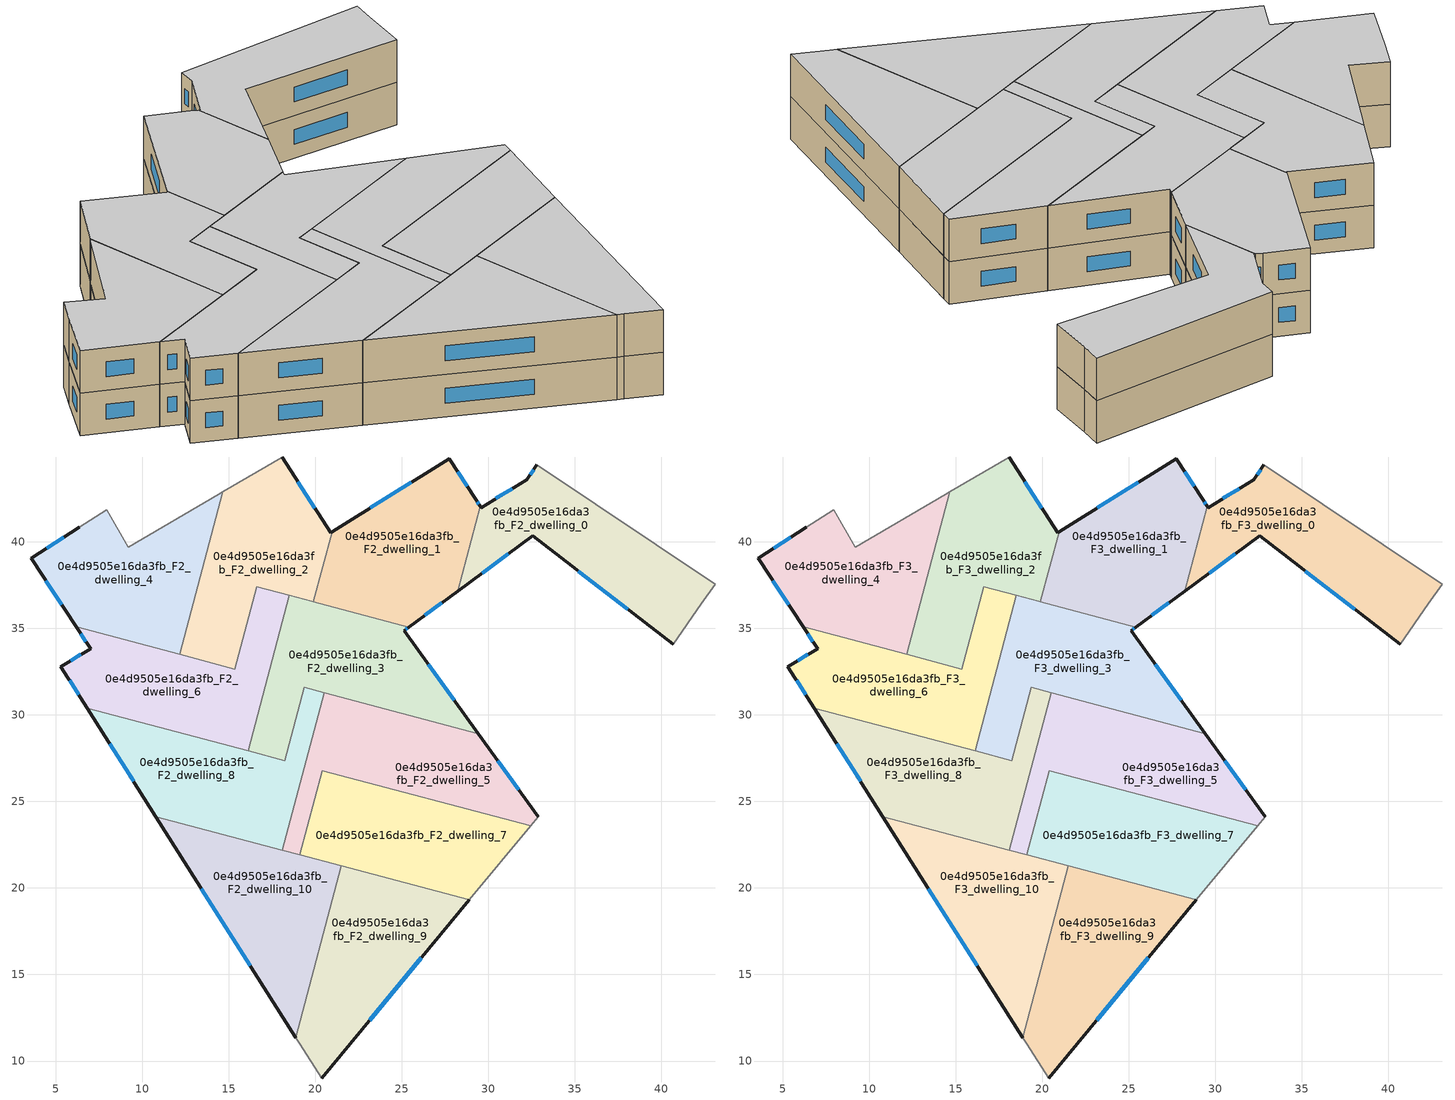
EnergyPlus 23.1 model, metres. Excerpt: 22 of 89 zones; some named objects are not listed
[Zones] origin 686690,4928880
0e4d9505e16da3fb_F2_dwelling_0
 floor to 0e4d9505e16da3fb_F1_dwelling_0 (EU_floor_Construction): 43.12,37.55 42.31,36.44 40.7,34.08 32.58,40.36 28.24,37.15 29.54,42.06 29.59,41.99 32.24,43.6 32.82,44.46 z6
 wall outside (EU_wall_Construction): 28.24,37.15 32.58,40.36 40.7,34.08 / 32.82,44.46 32.24,43.6 29.59,41.99 29.54,42.06 z6:9
 wall adiabatic (EU_wall_Construction): 40.7,34.08 42.31,36.44 43.12,37.55 32.82,44.46 z6:9
 wall to 0e4d9505e16da3fb_F2_dwelling_1 (EU_wall_Construction): 29.54,42.06 28.24,37.15 z6:9
 window (EU_Window_Construction): 35.22,38.31 38.06,36.12 / 29.65,38.19 31.17,39.31 / 31.38,43.07 30.45,42.51 / 32.63,44.18 32.43,43.88 z6.98:8.02
0e4d9505e16da3fb_F2_dwelling_1
 floor to 0e4d9505e16da3fb_F1_dwelling_1 (EU_floor_Construction): 27.74,44.81 29.29,42.45 29.54,42.06 28.24,37.15 25.42,35.07 19.91,36.53 20.98,40.59 z6
 wall outside (EU_wall_Construction): 29.54,42.06 29.29,42.45 27.74,44.81 20.98,40.59 / 25.42,35.07 28.24,37.15 z6:9
 wall to 0e4d9505e16da3fb_F2_dwelling_2 (EU_wall_Construction): 20.98,40.59 19.91,36.53 z6:9
 wall to 0e4d9505e16da3fb_F2_dwelling_3 (EU_wall_Construction): 19.91,36.53 25.42,35.07 z6:9
 window (EU_Window_Construction): 28.78,43.22 28.24,44.04 / 29.46,42.19 29.37,42.32 / 26.34,35.75 27.33,36.48 / 25.54,43.43 23.18,41.96 z6.98:8.02
0e4d9505e16da3fb_F2_dwelling_10
 floor to 0e4d9505e16da3fb_F1_dwelling_10 (EU_floor_Construction): 21.52,21.28 18.89,11.35 10.8,24.12 z6
 wall outside (EU_wall_Construction): 10.8,24.12 18.89,11.35 z6:9
 wall to 0e4d9505e16da3fb_F2_dwelling_9 (EU_wall_Construction): 18.89,11.35 21.52,21.28 z6:9
 wall to 0e4d9505e16da3fb_F2_dwelling_8 (EU_wall_Construction): 18.1,22.18 10.8,24.12 z6:9
 wall to 0e4d9505e16da3fb_F2_dwelling_5 (EU_wall_Construction): 19.11,21.92 18.1,22.18 z6:9
 wall to 0e4d9505e16da3fb_F2_dwelling_7 (EU_wall_Construction): 21.52,21.28 19.11,21.92 z6:9
 window (EU_Window_Construction): 13.43,19.97 16.26,15.5 z6.98:8.02
0e4d9505e16da3fb_F2_dwelling_2
 floor to 0e4d9505e16da3fb_F1_dwelling_2 (EU_floor_Construction): 18.1,44.91 20.9,40.54 20.98,40.59 19.91,36.53 19.81,36.56 16.62,37.41 15.36,32.65 12.17,33.5 14.66,42.89 z6
 wall outside (EU_wall_Construction): 20.98,40.59 20.9,40.54 18.1,44.91 z6:9
 wall to 0e4d9505e16da3fb_F2_dwelling_6 (EU_wall_Construction): 12.17,33.5 15.36,32.65 16.62,37.41 18.51,36.91 z6:9
 wall to 0e4d9505e16da3fb_F2_dwelling_4 (EU_wall_Construction): 14.66,42.89 12.17,33.5 z6:9
 wall adiabatic (EU_wall_Construction): 18.1,44.91 14.66,42.89 z6:9
 wall to 0e4d9505e16da3fb_F2_dwelling_3 (EU_wall_Construction): 18.51,36.91 19.81,36.56 19.91,36.53 z6:9
 window (EU_Window_Construction): 19.99,41.96 19.01,43.49 z6.98:8.02
0e4d9505e16da3fb_F2_dwelling_3
 floor to 0e4d9505e16da3fb_F1_dwelling_3 (EU_floor_Construction): 25.42,35.07 25.16,34.88 29.44,28.92 19.36,31.59 18.24,27.36 16.12,27.92 18.51,36.91 z6
 wall outside (EU_wall_Construction): 29.44,28.92 25.16,34.88 25.42,35.07 z6:9
 wall to 0e4d9505e16da3fb_F2_dwelling_8 (EU_wall_Construction): 16.12,27.92 18.24,27.36 19.36,31.59 20.52,31.29 z6:9
 wall to 0e4d9505e16da3fb_F2_dwelling_6 (EU_wall_Construction): 18.51,36.91 16.12,27.92 z6:9
 wall to 0e4d9505e16da3fb_F2_dwelling_5 (EU_wall_Construction): 20.52,31.29 29.44,28.92 z6:9
 window (EU_Window_Construction): 28.05,30.86 26.55,32.94 / 25.25,34.94 25.34,35.01 z6.98:8.02
0e4d9505e16da3fb_F2_dwelling_4
 floor to 0e4d9505e16da3fb_F1_dwelling_4 (EU_floor_Construction): 14.66,42.89 12.17,33.5 6.2,35.08 3.6,39.05 6.36,40.86 7.96,41.86 9.2,39.7 14.42,42.75 z6
 wall outside (EU_wall_Construction): 6.36,40.86 3.6,39.05 6.2,35.08 z6:9
 wall adiabatic (EU_wall_Construction): 14.66,42.89 14.42,42.75 9.2,39.7 7.96,41.86 6.36,40.86 z6:9
 wall to 0e4d9505e16da3fb_F2_dwelling_6 (EU_wall_Construction): 6.2,35.08 12.17,33.5 z6:9
 window (EU_Window_Construction): 4.45,37.76 5.36,36.37 / 5.47,40.27 4.5,39.64 z6.98:8.02
0e4d9505e16da3fb_F2_dwelling_5
 floor to 0e4d9505e16da3fb_F1_dwelling_5 (EU_floor_Construction): 29.44,28.92 32.89,24.11 32.46,23.59 20.4,26.79 19.11,21.92 18.1,22.18 20.52,31.29 z6
 wall outside (EU_wall_Construction): 32.89,24.11 29.44,28.92 z6:9
 wall adiabatic (EU_wall_Construction): 32.46,23.59 32.89,24.11 z6:9
 wall to 0e4d9505e16da3fb_F2_dwelling_7 (EU_wall_Construction): 19.11,21.92 20.4,26.79 32.46,23.59 z6:9
 wall to 0e4d9505e16da3fb_F2_dwelling_8 (EU_wall_Construction): 20.52,31.29 18.1,22.18 z6:9
 window (EU_Window_Construction): 31.77,25.67 30.56,27.35 z6.98:8.02
0e4d9505e16da3fb_F2_dwelling_6
 floor to 0e4d9505e16da3fb_F1_dwelling_6 (EU_floor_Construction): 18.51,36.91 16.12,27.92 6.84,30.38 5.31,32.8 7.02,33.84 6.2,35.08 15.36,32.65 16.62,37.41 z6
 wall outside (EU_wall_Construction): 6.2,35.08 7.02,33.84 5.31,32.8 6.84,30.38 z6:9
 wall to 0e4d9505e16da3fb_F2_dwelling_8 (EU_wall_Construction): 6.84,30.38 16.12,27.92 z6:9
 window (EU_Window_Construction): 5.81,32.01 6.34,31.17 / 6.47,33.5 5.87,33.14 / 6.47,34.68 6.76,34.24 z6.98:8.02
0e4d9505e16da3fb_F2_dwelling_7
 floor to 0e4d9505e16da3fb_F1_dwelling_7 (EU_floor_Construction): 32.46,23.59 28.92,19.32 19.11,21.92 20.4,26.79 z6
 wall adiabatic (EU_wall_Construction): 28.92,19.32 32.46,23.59 z6:9
 wall to 0e4d9505e16da3fb_F2_dwelling_9 (EU_wall_Construction): 21.52,21.28 28.92,19.32 z6:9
0e4d9505e16da3fb_F2_dwelling_8
 floor to 0e4d9505e16da3fb_F1_dwelling_8 (EU_floor_Construction): 20.52,31.29 18.1,22.18 10.8,24.12 6.84,30.38 18.24,27.36 19.36,31.59 z6
 wall outside (EU_wall_Construction): 6.84,30.38 10.8,24.12 z6:9
 window (EU_Window_Construction): 8.13,28.35 9.51,26.16 z6.98:8.02
0e4d9505e16da3fb_F2_dwelling_9
 floor to 0e4d9505e16da3fb_F1_dwelling_9 (EU_floor_Construction): 28.92,19.32 20.38,9.02 19.11,10.99 18.89,11.35 21.52,21.28 z6
 wall outside (EU_wall_Construction): 20.38,9.02 28.92,19.32 z6:9
 wall adiabatic (EU_wall_Construction): 18.89,11.35 19.11,10.99 20.38,9.02 z6:9
 window (EU_Window_Construction): 23.16,12.37 26.14,15.97 z6.98:8.02
0e4d9505e16da3fb_F3_dwelling_0
 floor to 0e4d9505e16da3fb_F2_dwelling_0 (EU_floor_Construction): 43.12,37.55 42.31,36.44 40.7,34.08 32.58,40.36 28.24,37.15 29.54,42.06 29.59,41.99 32.24,43.6 32.82,44.46 z9
 wall outside (EU_wall_Construction): 28.24,37.15 32.58,40.36 40.7,34.08 / 32.82,44.46 32.24,43.6 29.59,41.99 29.54,42.06 z9:12
 wall adiabatic (EU_wall_Construction): 40.7,34.08 42.31,36.44 43.12,37.55 32.82,44.46 z9:12
 wall to 0e4d9505e16da3fb_F3_dwelling_1 (EU_wall_Construction): 29.54,42.06 28.24,37.15 z9:12
 window (EU_Window_Construction): 35.22,38.31 38.06,36.12 / 29.65,38.19 31.17,39.31 / 31.38,43.07 30.45,42.51 / 32.63,44.18 32.43,43.88 z9.98:11.02
 ceiling to 0e4d9505e16da3fb_F4_dwelling_0 (EU_floor_Construction): 40.7,34.08 42.31,36.44 43.12,37.55 32.82,44.46 32.24,43.6 29.59,41.99 29.54,42.06 28.24,37.15 32.58,40.36 z12
0e4d9505e16da3fb_F3_dwelling_1
 floor to 0e4d9505e16da3fb_F2_dwelling_1 (EU_floor_Construction): 27.74,44.81 29.29,42.45 29.54,42.06 28.24,37.15 25.42,35.07 19.91,36.53 20.98,40.59 z9
 wall outside (EU_wall_Construction): 29.54,42.06 29.29,42.45 27.74,44.81 20.98,40.59 / 25.42,35.07 28.24,37.15 z9:12
 wall to 0e4d9505e16da3fb_F3_dwelling_2 (EU_wall_Construction): 20.98,40.59 19.91,36.53 z9:12
 wall to 0e4d9505e16da3fb_F3_dwelling_3 (EU_wall_Construction): 19.91,36.53 25.42,35.07 z9:12
 window (EU_Window_Construction): 28.78,43.22 28.24,44.04 / 29.46,42.19 29.37,42.32 / 26.34,35.75 27.33,36.48 / 25.54,43.43 23.18,41.96 z9.98:11.02
 ceiling to 0e4d9505e16da3fb_F4_dwelling_1 (EU_floor_Construction): 28.24,37.15 29.54,42.06 29.29,42.45 27.74,44.81 20.98,40.59 19.91,36.53 25.42,35.07 z12
0e4d9505e16da3fb_F3_dwelling_10
 floor to 0e4d9505e16da3fb_F2_dwelling_10 (EU_floor_Construction): 21.52,21.28 18.89,11.35 10.8,24.12 z9
 wall outside (EU_wall_Construction): 10.8,24.12 18.89,11.35 z9:12
 wall to 0e4d9505e16da3fb_F3_dwelling_9 (EU_wall_Construction): 18.89,11.35 21.52,21.28 z9:12
 wall to 0e4d9505e16da3fb_F3_dwelling_8 (EU_wall_Construction): 18.1,22.18 10.8,24.12 z9:12
 wall to 0e4d9505e16da3fb_F3_dwelling_5 (EU_wall_Construction): 19.11,21.92 18.1,22.18 z9:12
 wall to 0e4d9505e16da3fb_F3_dwelling_7 (EU_wall_Construction): 21.52,21.28 19.11,21.92 z9:12
 window (EU_Window_Construction): 13.43,19.97 16.26,15.5 z9.98:11.02
 ceiling to 0e4d9505e16da3fb_F4_dwelling_10 (EU_floor_Construction): 18.89,11.35 21.52,21.28 10.8,24.12 z12
0e4d9505e16da3fb_F3_dwelling_2
 floor to 0e4d9505e16da3fb_F2_dwelling_2 (EU_floor_Construction): 18.1,44.91 20.9,40.54 20.98,40.59 19.91,36.53 19.81,36.56 16.62,37.41 15.36,32.65 12.17,33.5 14.66,42.89 z9
 wall outside (EU_wall_Construction): 20.98,40.59 20.9,40.54 18.1,44.91 z9:12
 wall to 0e4d9505e16da3fb_F3_dwelling_6 (EU_wall_Construction): 12.17,33.5 15.36,32.65 16.62,37.41 18.51,36.91 z9:12
 wall to 0e4d9505e16da3fb_F3_dwelling_4 (EU_wall_Construction): 14.66,42.89 12.17,33.5 z9:12
 wall adiabatic (EU_wall_Construction): 18.1,44.91 14.66,42.89 z9:12
 wall to 0e4d9505e16da3fb_F3_dwelling_3 (EU_wall_Construction): 18.51,36.91 19.81,36.56 19.91,36.53 z9:12
 window (EU_Window_Construction): 19.99,41.96 19.01,43.49 z9.98:11.02
 ceiling to 0e4d9505e16da3fb_F4_dwelling_2 (EU_floor_Construction): 19.91,36.53 20.98,40.59 20.9,40.54 18.1,44.91 14.66,42.89 12.17,33.5 15.36,32.65 16.62,37.41 19.81,36.56 z12
0e4d9505e16da3fb_F3_dwelling_3
 floor to 0e4d9505e16da3fb_F2_dwelling_3 (EU_floor_Construction): 25.42,35.07 25.16,34.88 29.44,28.92 19.36,31.59 18.24,27.36 16.12,27.92 18.51,36.91 z9
 wall outside (EU_wall_Construction): 29.44,28.92 25.16,34.88 25.42,35.07 z9:12
 wall to 0e4d9505e16da3fb_F3_dwelling_8 (EU_wall_Construction): 16.12,27.92 18.24,27.36 19.36,31.59 20.52,31.29 z9:12
 wall to 0e4d9505e16da3fb_F3_dwelling_6 (EU_wall_Construction): 18.51,36.91 16.12,27.92 z9:12
 wall to 0e4d9505e16da3fb_F3_dwelling_5 (EU_wall_Construction): 20.52,31.29 29.44,28.92 z9:12
 window (EU_Window_Construction): 28.05,30.86 26.55,32.94 / 25.25,34.94 25.34,35.01 z9.98:11.02
 ceiling to 0e4d9505e16da3fb_F4_dwelling_3 (EU_floor_Construction): 29.44,28.92 25.16,34.88 25.42,35.07 18.51,36.91 16.12,27.92 18.24,27.36 19.36,31.59 z12
0e4d9505e16da3fb_F3_dwelling_4
 floor to 0e4d9505e16da3fb_F2_dwelling_4 (EU_floor_Construction): 14.66,42.89 12.17,33.5 6.2,35.08 3.6,39.05 6.36,40.86 7.96,41.86 9.2,39.7 14.42,42.75 z9
 wall outside (EU_wall_Construction): 6.36,40.86 3.6,39.05 6.2,35.08 z9:12
 wall adiabatic (EU_wall_Construction): 14.66,42.89 14.42,42.75 9.2,39.7 7.96,41.86 6.36,40.86 z9:12
 wall to 0e4d9505e16da3fb_F3_dwelling_6 (EU_wall_Construction): 6.2,35.08 12.17,33.5 z9:12
 window (EU_Window_Construction): 4.45,37.76 5.36,36.37 / 5.47,40.27 4.5,39.64 z9.98:11.02
 ceiling to 0e4d9505e16da3fb_F4_dwelling_4 (EU_floor_Construction): 12.17,33.5 14.66,42.89 14.42,42.75 9.2,39.7 7.96,41.86 6.36,40.86 3.6,39.05 6.2,35.08 z12
0e4d9505e16da3fb_F3_dwelling_5
 floor to 0e4d9505e16da3fb_F2_dwelling_5 (EU_floor_Construction): 29.44,28.92 32.89,24.11 32.46,23.59 20.4,26.79 19.11,21.92 18.1,22.18 20.52,31.29 z9
 wall outside (EU_wall_Construction): 32.89,24.11 29.44,28.92 z9:12
 wall adiabatic (EU_wall_Construction): 32.46,23.59 32.89,24.11 z9:12
 wall to 0e4d9505e16da3fb_F3_dwelling_7 (EU_wall_Construction): 19.11,21.92 20.4,26.79 32.46,23.59 z9:12
 wall to 0e4d9505e16da3fb_F3_dwelling_8 (EU_wall_Construction): 20.52,31.29 18.1,22.18 z9:12
 window (EU_Window_Construction): 31.77,25.67 30.56,27.35 z9.98:11.02
 ceiling to 0e4d9505e16da3fb_F4_dwelling_5 (EU_floor_Construction): 32.46,23.59 32.89,24.11 29.44,28.92 20.52,31.29 18.1,22.18 19.11,21.92 20.4,26.79 z12
0e4d9505e16da3fb_F3_dwelling_6
 floor to 0e4d9505e16da3fb_F2_dwelling_6 (EU_floor_Construction): 18.51,36.91 16.12,27.92 6.84,30.38 5.31,32.8 7.02,33.84 6.2,35.08 15.36,32.65 16.62,37.41 z9
 wall outside (EU_wall_Construction): 6.2,35.08 7.02,33.84 5.31,32.8 6.84,30.38 z9:12
 wall to 0e4d9505e16da3fb_F3_dwelling_8 (EU_wall_Construction): 6.84,30.38 16.12,27.92 z9:12
 window (EU_Window_Construction): 5.81,32.01 6.34,31.17 / 6.47,33.5 5.87,33.14 / 6.47,34.68 6.76,34.24 z9.98:11.02
 ceiling to 0e4d9505e16da3fb_F4_dwelling_6 (EU_floor_Construction): 16.12,27.92 18.51,36.91 16.62,37.41 15.36,32.65 6.2,35.08 7.02,33.84 5.31,32.8 6.84,30.38 z12
0e4d9505e16da3fb_F3_dwelling_7
 floor to 0e4d9505e16da3fb_F2_dwelling_7 (EU_floor_Construction): 32.46,23.59 28.92,19.32 19.11,21.92 20.4,26.79 z9
 wall adiabatic (EU_wall_Construction): 28.92,19.32 32.46,23.59 z9:12
 wall to 0e4d9505e16da3fb_F3_dwelling_9 (EU_wall_Construction): 21.52,21.28 28.92,19.32 z9:12
 ceiling to 0e4d9505e16da3fb_F4_dwelling_7 (EU_floor_Construction): 28.92,19.32 32.46,23.59 20.4,26.79 19.11,21.92 z12
0e4d9505e16da3fb_F3_dwelling_8
 floor to 0e4d9505e16da3fb_F2_dwelling_8 (EU_floor_Construction): 20.52,31.29 18.1,22.18 10.8,24.12 6.84,30.38 18.24,27.36 19.36,31.59 z9
 wall outside (EU_wall_Construction): 6.84,30.38 10.8,24.12 z9:12
 window (EU_Window_Construction): 8.13,28.35 9.51,26.16 z9.98:11.02
 ceiling to 0e4d9505e16da3fb_F4_dwelling_8 (EU_floor_Construction): 18.1,22.18 20.52,31.29 19.36,31.59 18.24,27.36 6.84,30.38 10.8,24.12 z12
0e4d9505e16da3fb_F3_dwelling_9
 floor to 0e4d9505e16da3fb_F2_dwelling_9 (EU_floor_Construction): 28.92,19.32 20.38,9.02 19.11,10.99 18.89,11.35 21.52,21.28 z9
 wall outside (EU_wall_Construction): 20.38,9.02 28.92,19.32 z9:12
 wall adiabatic (EU_wall_Construction): 18.89,11.35 19.11,10.99 20.38,9.02 z9:12
 window (EU_Window_Construction): 23.16,12.37 26.14,15.97 z9.98:11.02
 ceiling to 0e4d9505e16da3fb_F4_dwelling_9 (EU_floor_Construction): 20.38,9.02 28.92,19.32 21.52,21.28 18.89,11.35 19.11,10.99 z12
[Building]
EU S2 Campaign: North Axis=0; Terrain=City; Solar Distribution=FullExterior
[Site:Location]
Bologna: Latitude=44.5; Longitude=11.25; Time Zone=1; Elevation=37
[SizingPeriod:WeatherFileDays]
AnnualSizingPeriod: Begin Month=1; Begin Day of Month=1; End Month=12; End Day of Month=31; Day of Week for Start Day=Monday; Use Weather File Daylight Saving Period=No; Use Weather File Rain and Snow Indicators=No
[MATERIAL]
EU_InternalMass_Material: Roughness=MediumRough; Thickness=0.1; Conductivity=1; Density=1800; Specific Heat=900; Thermal Absorptance=0.9; Solar Absorptance=0.7; Visible Absorptance=0.7
[MATERIAL:NOMASS] Roughness=MediumRough; Thermal Absorptance=0.9; Solar Absorptance=0.7; Visible Absorptance=0.7
Name | Thermal Resistance
EU_wall_NoMass | 0.905828
EU_floor_NoMass | 0.67114
[WINDOWMATERIAL:SIMPLEGLAZINGSYSTEM]
EU_Window_SimpleGlazing: UFactor=4.52486; Solar Heat Gain Coefficient=0.85; Visible Transmittance=0.85
[CONSTRUCTION]
EU_wall_Construction: EU_wall_NoMass
EU_floor_Construction: EU_floor_NoMass
EU_Window_Construction: EU_Window_SimpleGlazing
EU_InternalMass_Construction: EU_InternalMass_Material
[ZONE] Type=1; Multiplier=1; Ceiling Height=autocalculate; Floor Area=autocalculate; Part of Total Floor Area=Yes
Name | Volume
0e4d9505e16da3fb_F2_dwelling_0; 0e4d9505e16da3fb_F3_dwelling_0 | 173.142
0e4d9505e16da3fb_F2_dwelling_1; 0e4d9505e16da3fb_F3_dwelling_1 | 172.483
0e4d9505e16da3fb_F2_dwelling_10; 0e4d9505e16da3fb_F3_dwelling_10 | 170.919
0e4d9505e16da3fb_F2_dwelling_2; 0e4d9505e16da3fb_F3_dwelling_2 | 169.362
0e4d9505e16da3fb_F2_dwelling_3; 0e4d9505e16da3fb_F3_dwelling_3; 0e4d9505e16da3fb_F2_dwelling_8; 0e4d9505e16da3fb_F3_dwelling_8 | 170.936
0e4d9505e16da3fb_F2_dwelling_4; 0e4d9505e16da3fb_F3_dwelling_4 | 168.766
0e4d9505e16da3fb_F2_dwelling_5; 0e4d9505e16da3fb_F3_dwelling_5 | 170.947
0e4d9505e16da3fb_F2_dwelling_6; 0e4d9505e16da3fb_F3_dwelling_6 | 170.926
0e4d9505e16da3fb_F2_dwelling_7; 0e4d9505e16da3fb_F3_dwelling_7 | 170.93
0e4d9505e16da3fb_F2_dwelling_9; 0e4d9505e16da3fb_F3_dwelling_9 | 170.937
[INTERNALMASS] Construction=EU_InternalMass_Construction
Name | Zone or ZoneList | Surface Area
0e4d9505e16da3fb_F2_dwelling_0_EU_InternalMass | 0e4d9505e16da3fb_F2_dwelling_0 | 57.711
0e4d9505e16da3fb_F2_dwelling_1_EU_InternalMass | 0e4d9505e16da3fb_F2_dwelling_1 | 57.4972
0e4d9505e16da3fb_F2_dwelling_2_EU_InternalMass | 0e4d9505e16da3fb_F2_dwelling_2 | 56.4489
0e4d9505e16da3fb_F2_dwelling_3_EU_InternalMass | 0e4d9505e16da3fb_F2_dwelling_3 | 56.9797
0e4d9505e16da3fb_F2_dwelling_4_EU_InternalMass | 0e4d9505e16da3fb_F2_dwelling_4 | 56.2634
0e4d9505e16da3fb_F2_dwelling_5_EU_InternalMass | 0e4d9505e16da3fb_F2_dwelling_5 | 56.9819
0e4d9505e16da3fb_F2_dwelling_6_EU_InternalMass | 0e4d9505e16da3fb_F2_dwelling_6 | 56.9781
0e4d9505e16da3fb_F2_dwelling_7_EU_InternalMass | 0e4d9505e16da3fb_F2_dwelling_7 | 56.9771
0e4d9505e16da3fb_F2_dwelling_8_EU_InternalMass | 0e4d9505e16da3fb_F2_dwelling_8 | 56.9789
0e4d9505e16da3fb_F2_dwelling_9_EU_InternalMass | 0e4d9505e16da3fb_F2_dwelling_9 | 56.978
0e4d9505e16da3fb_F2_dwelling_10_EU_InternalMass | 0e4d9505e16da3fb_F2_dwelling_10 | 56.9723
0e4d9505e16da3fb_F3_dwelling_0_EU_InternalMass | 0e4d9505e16da3fb_F3_dwelling_0 | 57.711
0e4d9505e16da3fb_F3_dwelling_1_EU_InternalMass | 0e4d9505e16da3fb_F3_dwelling_1 | 57.4972
0e4d9505e16da3fb_F3_dwelling_2_EU_InternalMass | 0e4d9505e16da3fb_F3_dwelling_2 | 56.4489
0e4d9505e16da3fb_F3_dwelling_3_EU_InternalMass | 0e4d9505e16da3fb_F3_dwelling_3 | 56.9797
0e4d9505e16da3fb_F3_dwelling_4_EU_InternalMass | 0e4d9505e16da3fb_F3_dwelling_4 | 56.2634
0e4d9505e16da3fb_F3_dwelling_5_EU_InternalMass | 0e4d9505e16da3fb_F3_dwelling_5 | 56.9819
0e4d9505e16da3fb_F3_dwelling_6_EU_InternalMass | 0e4d9505e16da3fb_F3_dwelling_6 | 56.9781
0e4d9505e16da3fb_F3_dwelling_7_EU_InternalMass | 0e4d9505e16da3fb_F3_dwelling_7 | 56.9771
0e4d9505e16da3fb_F3_dwelling_8_EU_InternalMass | 0e4d9505e16da3fb_F3_dwelling_8 | 56.9789
0e4d9505e16da3fb_F3_dwelling_9_EU_InternalMass | 0e4d9505e16da3fb_F3_dwelling_9 | 56.978
0e4d9505e16da3fb_F3_dwelling_10_EU_InternalMass | 0e4d9505e16da3fb_F3_dwelling_10 | 56.9723
[OTHEREQUIPMENT] Fuel Type=Electricity; Design Level Calculation Method=Watts/Area; Power per Zone Floor Area=1; Fraction Latent=0; Fraction Radiant=0; Fraction Lost=0; Carbon Dioxide Generation Rate=0; EndUse Subcategory=EU_Step8_InternalGains
Name | Zone or ZoneList or Space or SpaceList | Schedule
EU_Step8_InternalGain_0e4d9505e16da3fb_F2_dwelling_0_f000 | 0e4d9505e16da3fb_F2_dwelling_0 | EU_Step8_GainSchedule_0e4d9505e16da3fb_F2_dwelling_0_f000
EU_Step8_InternalGain_0e4d9505e16da3fb_F2_dwelling_1_f000 | 0e4d9505e16da3fb_F2_dwelling_1 | EU_Step8_GainSchedule_0e4d9505e16da3fb_F2_dwelling_1_f000
EU_Step8_InternalGain_0e4d9505e16da3fb_F2_dwelling_2_f000 | 0e4d9505e16da3fb_F2_dwelling_2 | EU_Step8_GainSchedule_0e4d9505e16da3fb_F2_dwelling_2_f000
EU_Step8_InternalGain_0e4d9505e16da3fb_F2_dwelling_3_f000 | 0e4d9505e16da3fb_F2_dwelling_3 | EU_Step8_GainSchedule_0e4d9505e16da3fb_F2_dwelling_3_f000
EU_Step8_InternalGain_0e4d9505e16da3fb_F2_dwelling_4_f000 | 0e4d9505e16da3fb_F2_dwelling_4 | EU_Step8_GainSchedule_0e4d9505e16da3fb_F2_dwelling_4_f000
EU_Step8_InternalGain_0e4d9505e16da3fb_F2_dwelling_5_f000 | 0e4d9505e16da3fb_F2_dwelling_5 | EU_Step8_GainSchedule_0e4d9505e16da3fb_F2_dwelling_5_f000
EU_Step8_InternalGain_0e4d9505e16da3fb_F2_dwelling_6_f000 | 0e4d9505e16da3fb_F2_dwelling_6 | EU_Step8_GainSchedule_0e4d9505e16da3fb_F2_dwelling_6_f000
EU_Step8_InternalGain_0e4d9505e16da3fb_F2_dwelling_7_f000 | 0e4d9505e16da3fb_F2_dwelling_7 | EU_Step8_GainSchedule_0e4d9505e16da3fb_F2_dwelling_7_f000
EU_Step8_InternalGain_0e4d9505e16da3fb_F2_dwelling_8_f000 | 0e4d9505e16da3fb_F2_dwelling_8 | EU_Step8_GainSchedule_0e4d9505e16da3fb_F2_dwelling_8_f000
EU_Step8_InternalGain_0e4d9505e16da3fb_F2_dwelling_9_f000 | 0e4d9505e16da3fb_F2_dwelling_9 | EU_Step8_GainSchedule_0e4d9505e16da3fb_F2_dwelling_9_f000
EU_Step8_InternalGain_0e4d9505e16da3fb_F2_dwelling_10_f000 | 0e4d9505e16da3fb_F2_dwelling_10 | EU_Step8_GainSchedule_0e4d9505e16da3fb_F2_dwelling_10_f000
EU_Step8_InternalGain_0e4d9505e16da3fb_F3_dwelling_0_f000 | 0e4d9505e16da3fb_F3_dwelling_0 | EU_Step8_GainSchedule_0e4d9505e16da3fb_F3_dwelling_0_f000
EU_Step8_InternalGain_0e4d9505e16da3fb_F3_dwelling_1_f000 | 0e4d9505e16da3fb_F3_dwelling_1 | EU_Step8_GainSchedule_0e4d9505e16da3fb_F3_dwelling_1_f000
EU_Step8_InternalGain_0e4d9505e16da3fb_F3_dwelling_2_f000 | 0e4d9505e16da3fb_F3_dwelling_2 | EU_Step8_GainSchedule_0e4d9505e16da3fb_F3_dwelling_2_f000
EU_Step8_InternalGain_0e4d9505e16da3fb_F3_dwelling_3_f000 | 0e4d9505e16da3fb_F3_dwelling_3 | EU_Step8_GainSchedule_0e4d9505e16da3fb_F3_dwelling_3_f000
EU_Step8_InternalGain_0e4d9505e16da3fb_F3_dwelling_4_f000 | 0e4d9505e16da3fb_F3_dwelling_4 | EU_Step8_GainSchedule_0e4d9505e16da3fb_F3_dwelling_4_f000
EU_Step8_InternalGain_0e4d9505e16da3fb_F3_dwelling_5_f000 | 0e4d9505e16da3fb_F3_dwelling_5 | EU_Step8_GainSchedule_0e4d9505e16da3fb_F3_dwelling_5_f000
EU_Step8_InternalGain_0e4d9505e16da3fb_F3_dwelling_6_f000 | 0e4d9505e16da3fb_F3_dwelling_6 | EU_Step8_GainSchedule_0e4d9505e16da3fb_F3_dwelling_6_f000
EU_Step8_InternalGain_0e4d9505e16da3fb_F3_dwelling_7_f000 | 0e4d9505e16da3fb_F3_dwelling_7 | EU_Step8_GainSchedule_0e4d9505e16da3fb_F3_dwelling_7_f000
EU_Step8_InternalGain_0e4d9505e16da3fb_F3_dwelling_8_f000 | 0e4d9505e16da3fb_F3_dwelling_8 | EU_Step8_GainSchedule_0e4d9505e16da3fb_F3_dwelling_8_f000
EU_Step8_InternalGain_0e4d9505e16da3fb_F3_dwelling_9_f000 | 0e4d9505e16da3fb_F3_dwelling_9 | EU_Step8_GainSchedule_0e4d9505e16da3fb_F3_dwelling_9_f000
EU_Step8_InternalGain_0e4d9505e16da3fb_F3_dwelling_10_f000 | 0e4d9505e16da3fb_F3_dwelling_10 | EU_Step8_GainSchedule_0e4d9505e16da3fb_F3_dwelling_10_f000
[ZONEVENTILATION:DESIGNFLOWRATE] Schedule=EU_AlwaysOn; Design Flow Rate Calculation Method=AirChanges/Hour; Air Changes per Hour=0.73129; Ventilation Type=Natural; Fan Pressure Rise=0; Fan Total Efficiency=1; Constant Term Coefficient=1; Temperature Term Coefficient=0; Velocity Term Coefficient=0; Velocity Squared Term Coefficient=0; Minimum Indoor Temperature=-100; Maximum Indoor Temperature=100; Delta Temperature=-100; Minimum Outdoor Temperature=-100; Maximum Outdoor Temperature=100; Maximum Wind Speed=40
Name | Zone or ZoneList or Space or SpaceList
EU_ConstantAir_0e4d9505e16da3fb_F2_dwelling_0 | 0e4d9505e16da3fb_F2_dwelling_0
EU_ConstantAir_0e4d9505e16da3fb_F2_dwelling_1 | 0e4d9505e16da3fb_F2_dwelling_1
EU_ConstantAir_0e4d9505e16da3fb_F2_dwelling_2 | 0e4d9505e16da3fb_F2_dwelling_2
EU_ConstantAir_0e4d9505e16da3fb_F2_dwelling_3 | 0e4d9505e16da3fb_F2_dwelling_3
EU_ConstantAir_0e4d9505e16da3fb_F2_dwelling_4 | 0e4d9505e16da3fb_F2_dwelling_4
EU_ConstantAir_0e4d9505e16da3fb_F2_dwelling_5 | 0e4d9505e16da3fb_F2_dwelling_5
EU_ConstantAir_0e4d9505e16da3fb_F2_dwelling_6 | 0e4d9505e16da3fb_F2_dwelling_6
EU_ConstantAir_0e4d9505e16da3fb_F2_dwelling_7 | 0e4d9505e16da3fb_F2_dwelling_7
EU_ConstantAir_0e4d9505e16da3fb_F2_dwelling_8 | 0e4d9505e16da3fb_F2_dwelling_8
EU_ConstantAir_0e4d9505e16da3fb_F2_dwelling_9 | 0e4d9505e16da3fb_F2_dwelling_9
EU_ConstantAir_0e4d9505e16da3fb_F2_dwelling_10 | 0e4d9505e16da3fb_F2_dwelling_10
EU_ConstantAir_0e4d9505e16da3fb_F3_dwelling_0 | 0e4d9505e16da3fb_F3_dwelling_0
EU_ConstantAir_0e4d9505e16da3fb_F3_dwelling_1 | 0e4d9505e16da3fb_F3_dwelling_1
EU_ConstantAir_0e4d9505e16da3fb_F3_dwelling_2 | 0e4d9505e16da3fb_F3_dwelling_2
EU_ConstantAir_0e4d9505e16da3fb_F3_dwelling_3 | 0e4d9505e16da3fb_F3_dwelling_3
EU_ConstantAir_0e4d9505e16da3fb_F3_dwelling_4 | 0e4d9505e16da3fb_F3_dwelling_4
EU_ConstantAir_0e4d9505e16da3fb_F3_dwelling_5 | 0e4d9505e16da3fb_F3_dwelling_5
EU_ConstantAir_0e4d9505e16da3fb_F3_dwelling_6 | 0e4d9505e16da3fb_F3_dwelling_6
EU_ConstantAir_0e4d9505e16da3fb_F3_dwelling_7 | 0e4d9505e16da3fb_F3_dwelling_7
EU_ConstantAir_0e4d9505e16da3fb_F3_dwelling_8 | 0e4d9505e16da3fb_F3_dwelling_8
EU_ConstantAir_0e4d9505e16da3fb_F3_dwelling_9 | 0e4d9505e16da3fb_F3_dwelling_9
EU_ConstantAir_0e4d9505e16da3fb_F3_dwelling_10 | 0e4d9505e16da3fb_F3_dwelling_10
[HVACTEMPLATE:ZONE:IDEALLOADSAIRSYSTEM] System Availability Schedule=EU_AlwaysOn; Maximum Heating Supply Air Temperature=50; Minimum Cooling Supply Air Temperature=13; Maximum Heating Supply Air Humidity Ratio=0.0156; Minimum Cooling Supply Air Humidity Ratio=0.0077; Heating Limit=NoLimit; Cooling Limit=NoLimit; Heating Availability Schedule=EU_AlwaysOn; Cooling Availability Schedule=EU_CoolingOff; Dehumidification Control Type=ConstantSensibleHeatRatio; Cooling Sensible Heat Ratio=0.7; Dehumidification Setpoint=60; Humidification Control Type=None; Humidification Setpoint=30; Outdoor Air Method=None; Outdoor Air Flow Rate per Person=0.00944; Outdoor Air Flow Rate per Zone Floor Area=0; Outdoor Air Flow Rate per Zone=0; Demand Controlled Ventilation Type=None; Outdoor Air Economizer Type=NoEconomizer; Heat Recovery Type=None; Sensible Heat Recovery Effectiveness=0.7; Latent Heat Recovery Effectiveness=0.65
Name | Template Thermostat
0e4d9505e16da3fb_F2_dwelling_0 | EU_HeatOnly_0e4d9505e16da3fb_F2_dwelling_0
0e4d9505e16da3fb_F2_dwelling_1 | EU_HeatOnly_0e4d9505e16da3fb_F2_dwelling_1
0e4d9505e16da3fb_F2_dwelling_2 | EU_HeatOnly_0e4d9505e16da3fb_F2_dwelling_2
0e4d9505e16da3fb_F2_dwelling_3 | EU_HeatOnly_0e4d9505e16da3fb_F2_dwelling_3
0e4d9505e16da3fb_F2_dwelling_4 | EU_HeatOnly_0e4d9505e16da3fb_F2_dwelling_4
0e4d9505e16da3fb_F2_dwelling_5 | EU_HeatOnly_0e4d9505e16da3fb_F2_dwelling_5
0e4d9505e16da3fb_F2_dwelling_6 | EU_HeatOnly_0e4d9505e16da3fb_F2_dwelling_6
0e4d9505e16da3fb_F2_dwelling_7 | EU_HeatOnly_0e4d9505e16da3fb_F2_dwelling_7
0e4d9505e16da3fb_F2_dwelling_8 | EU_HeatOnly_0e4d9505e16da3fb_F2_dwelling_8
0e4d9505e16da3fb_F2_dwelling_9 | EU_HeatOnly_0e4d9505e16da3fb_F2_dwelling_9
0e4d9505e16da3fb_F2_dwelling_10 | EU_HeatOnly_0e4d9505e16da3fb_F2_dwelling_10
0e4d9505e16da3fb_F3_dwelling_0 | EU_HeatOnly_0e4d9505e16da3fb_F3_dwelling_0
0e4d9505e16da3fb_F3_dwelling_1 | EU_HeatOnly_0e4d9505e16da3fb_F3_dwelling_1
0e4d9505e16da3fb_F3_dwelling_2 | EU_HeatOnly_0e4d9505e16da3fb_F3_dwelling_2
0e4d9505e16da3fb_F3_dwelling_3 | EU_HeatOnly_0e4d9505e16da3fb_F3_dwelling_3
0e4d9505e16da3fb_F3_dwelling_4 | EU_HeatOnly_0e4d9505e16da3fb_F3_dwelling_4
0e4d9505e16da3fb_F3_dwelling_5 | EU_HeatOnly_0e4d9505e16da3fb_F3_dwelling_5
0e4d9505e16da3fb_F3_dwelling_6 | EU_HeatOnly_0e4d9505e16da3fb_F3_dwelling_6
0e4d9505e16da3fb_F3_dwelling_7 | EU_HeatOnly_0e4d9505e16da3fb_F3_dwelling_7
0e4d9505e16da3fb_F3_dwelling_8 | EU_HeatOnly_0e4d9505e16da3fb_F3_dwelling_8
0e4d9505e16da3fb_F3_dwelling_9 | EU_HeatOnly_0e4d9505e16da3fb_F3_dwelling_9
0e4d9505e16da3fb_F3_dwelling_10 | EU_HeatOnly_0e4d9505e16da3fb_F3_dwelling_10
[SIZING:ZONE] Zone Cooling Design Supply Air Temperature Input Method=SupplyAirTemperature; Zone Cooling Design Supply Air Temperature=13; Zone Heating Design Supply Air Temperature Input Method=SupplyAirTemperature; Zone Heating Design Supply Air Temperature=50; Zone Cooling Design Supply Air Humidity Ratio=0.008; Zone Heating Design Supply Air Humidity Ratio=0.008; Cooling Design Air Flow Method=DesignDay; Cooling Design Air Flow Rate=0; Cooling Minimum Air Flow per Zone Floor Area=0.000762; Cooling Minimum Air Flow=0; Cooling Minimum Air Flow Fraction=0.2; Heating Design Air Flow Method=DesignDay; Heating Design Air Flow Rate=0; Heating Maximum Air Flow per Zone Floor Area=0.002032; Heating Maximum Air Flow=0.141576; Heating Maximum Air Flow Fraction=0.3; Account for Dedicated Outdoor Air System=No; Dedicated Outdoor Air System Control Strategy=NeutralSupplyAir; Dedicated Outdoor Air Low Setpoint Temperature for Design=autosize; Dedicated Outdoor Air High Setpoint Temperature for Design=autosize; Zone Load Sizing Method=Sensible Load Only No Latent Load; Zone Latent Cooling Design Supply Air Humidity Ratio Input Method=HumidityRatioDifference; Zone Cooling Design Supply Air Humidity Ratio Difference=0.005; Zone Latent Heating Design Supply Air Humidity Ratio Input Method=HumidityRatioDifference; Zone Humidification Design Supply Air Humidity Ratio Difference=0.005
0e4d9505e16da3fb_F2_dwelling_0; 0e4d9505e16da3fb_F2_dwelling_1; 0e4d9505e16da3fb_F2_dwelling_2; 0e4d9505e16da3fb_F2_dwelling_3; 0e4d9505e16da3fb_F2_dwelling_4; 0e4d9505e16da3fb_F2_dwelling_5; 0e4d9505e16da3fb_F2_dwelling_6; 0e4d9505e16da3fb_F2_dwelling_7; 0e4d9505e16da3fb_F2_dwelling_8; 0e4d9505e16da3fb_F2_dwelling_9; 0e4d9505e16da3fb_F2_dwelling_10; 0e4d9505e16da3fb_F3_dwelling_0; 0e4d9505e16da3fb_F3_dwelling_1; 0e4d9505e16da3fb_F3_dwelling_2; 0e4d9505e16da3fb_F3_dwelling_3; 0e4d9505e16da3fb_F3_dwelling_4; 0e4d9505e16da3fb_F3_dwelling_5; 0e4d9505e16da3fb_F3_dwelling_6; 0e4d9505e16da3fb_F3_dwelling_7; 0e4d9505e16da3fb_F3_dwelling_8; 0e4d9505e16da3fb_F3_dwelling_9; 0e4d9505e16da3fb_F3_dwelling_10
[SCHEDULE:CONSTANT]
Name | Hourly Value
EU_AlwaysOn | 1
EU_CoolingOff | 0
[SCHEDULE:FILE] Column Number=1; Rows to Skip at Top=0; Number of Hours of Data=8760; Column Separator=Comma; Interpolate to Timestep=No; Minutes per Item=60; Adjust Schedule for Daylight Savings=Yes
Name | File
EU_Step8_GainSchedule_0e4d9505e16da3fb_F2_dwelling_0_f000 | ../../schedules/0e4d9505e16da3fb/0e4d9505e16da3fb_F2_dwelling_0_f000_gain.csv
EU_Step8_GainSchedule_0e4d9505e16da3fb_F2_dwelling_1_f000 | ../../schedules/0e4d9505e16da3fb/0e4d9505e16da3fb_F2_dwelling_1_f000_gain.csv
EU_Step8_GainSchedule_0e4d9505e16da3fb_F2_dwelling_2_f000 | ../../schedules/0e4d9505e16da3fb/0e4d9505e16da3fb_F2_dwelling_2_f000_gain.csv
EU_Step8_GainSchedule_0e4d9505e16da3fb_F2_dwelling_3_f000 | ../../schedules/0e4d9505e16da3fb/0e4d9505e16da3fb_F2_dwelling_3_f000_gain.csv
EU_Step8_GainSchedule_0e4d9505e16da3fb_F2_dwelling_4_f000 | ../../schedules/0e4d9505e16da3fb/0e4d9505e16da3fb_F2_dwelling_4_f000_gain.csv
EU_Step8_GainSchedule_0e4d9505e16da3fb_F2_dwelling_5_f000 | ../../schedules/0e4d9505e16da3fb/0e4d9505e16da3fb_F2_dwelling_5_f000_gain.csv
EU_Step8_GainSchedule_0e4d9505e16da3fb_F2_dwelling_6_f000 | ../../schedules/0e4d9505e16da3fb/0e4d9505e16da3fb_F2_dwelling_6_f000_gain.csv
EU_Step8_GainSchedule_0e4d9505e16da3fb_F2_dwelling_7_f000 | ../../schedules/0e4d9505e16da3fb/0e4d9505e16da3fb_F2_dwelling_7_f000_gain.csv
EU_Step8_GainSchedule_0e4d9505e16da3fb_F2_dwelling_8_f000 | ../../schedules/0e4d9505e16da3fb/0e4d9505e16da3fb_F2_dwelling_8_f000_gain.csv
EU_Step8_GainSchedule_0e4d9505e16da3fb_F2_dwelling_9_f000 | ../../schedules/0e4d9505e16da3fb/0e4d9505e16da3fb_F2_dwelling_9_f000_gain.csv
EU_Step8_GainSchedule_0e4d9505e16da3fb_F2_dwelling_10_f000 | ../../schedules/0e4d9505e16da3fb/0e4d9505e16da3fb_F2_dwelling_10_f000_gain.csv
EU_Step8_GainSchedule_0e4d9505e16da3fb_F3_dwelling_0_f000 | ../../schedules/0e4d9505e16da3fb/0e4d9505e16da3fb_F3_dwelling_0_f000_gain.csv
EU_Step8_GainSchedule_0e4d9505e16da3fb_F3_dwelling_1_f000 | ../../schedules/0e4d9505e16da3fb/0e4d9505e16da3fb_F3_dwelling_1_f000_gain.csv
EU_Step8_GainSchedule_0e4d9505e16da3fb_F3_dwelling_2_f000 | ../../schedules/0e4d9505e16da3fb/0e4d9505e16da3fb_F3_dwelling_2_f000_gain.csv
EU_Step8_GainSchedule_0e4d9505e16da3fb_F3_dwelling_3_f000 | ../../schedules/0e4d9505e16da3fb/0e4d9505e16da3fb_F3_dwelling_3_f000_gain.csv
EU_Step8_GainSchedule_0e4d9505e16da3fb_F3_dwelling_4_f000 | ../../schedules/0e4d9505e16da3fb/0e4d9505e16da3fb_F3_dwelling_4_f000_gain.csv
EU_Step8_GainSchedule_0e4d9505e16da3fb_F3_dwelling_5_f000 | ../../schedules/0e4d9505e16da3fb/0e4d9505e16da3fb_F3_dwelling_5_f000_gain.csv
EU_Step8_GainSchedule_0e4d9505e16da3fb_F3_dwelling_6_f000 | ../../schedules/0e4d9505e16da3fb/0e4d9505e16da3fb_F3_dwelling_6_f000_gain.csv
EU_Step8_GainSchedule_0e4d9505e16da3fb_F3_dwelling_7_f000 | ../../schedules/0e4d9505e16da3fb/0e4d9505e16da3fb_F3_dwelling_7_f000_gain.csv
EU_Step8_GainSchedule_0e4d9505e16da3fb_F3_dwelling_8_f000 | ../../schedules/0e4d9505e16da3fb/0e4d9505e16da3fb_F3_dwelling_8_f000_gain.csv
EU_Step8_GainSchedule_0e4d9505e16da3fb_F3_dwelling_9_f000 | ../../schedules/0e4d9505e16da3fb/0e4d9505e16da3fb_F3_dwelling_9_f000_gain.csv
EU_Step8_GainSchedule_0e4d9505e16da3fb_F3_dwelling_10_f000 | ../../schedules/0e4d9505e16da3fb/0e4d9505e16da3fb_F3_dwelling_10_f000_gain.csv
